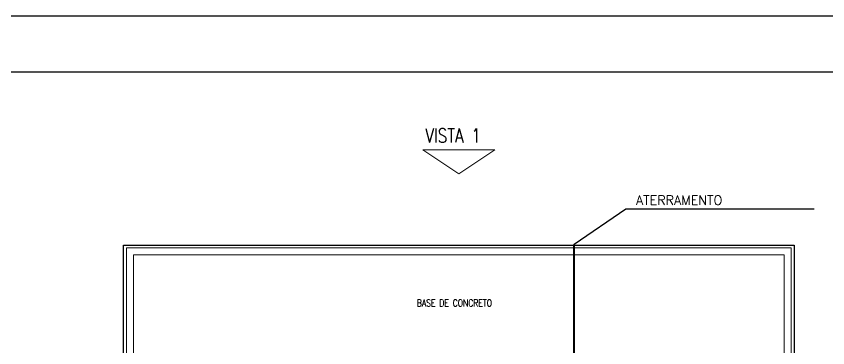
# Model space of a CAD drawing. Header units: millimetres. Extents: x 100 to 940, y 100 to 694.
# Drawn here: x 317.9 to 535.8, y 605 to 693.9 of the extents above; entities that cross this region are included whole.
import ezdxf

# ---------------------------------------------------------------- set-up
doc = ezdxf.new("R2010")
doc.units = ezdxf.units.MM
for name, color, linetype in [('15', 1, 'Continuous'), ('25', 2, 'Continuous'), ('TEXT-04', 7, 'Continuous'), ('TEXT-1', 152, 'Continuous'), ('VISTA', 122, 'Continuous')]:
    doc.layers.add(name, color=color, linetype=linetype)
doc.layers.add('CORTES', color=160, linetype='Continuous', lineweight=15)
doc.layers.add('GURDA-CORPO-COR', color=150, linetype='Continuous', lineweight=15)
doc.styles.add('25CL', font='ROMANS.shx', dxfattribs={"height": 2.5})
doc.styles.add('ROMANS', font='', dxfattribs={"width": 0.7})
doc.styles.get('ROMANS').set_extended_font_data('romans.shx')

msp = doc.modelspace()

# ---------------------------------------------------------------- hatches: boundary and pattern name
h = msp.add_hatch(color=2)
h.dxf.hatch_style = 1
h.paths.add_polyline_path([(467.735, 632.671, 1), (467.635, 632.671, 1)])
h.paths.add_polyline_path([(467.735, 632.671, -1), (467.635, 632.671), (467.635, 632.571), (467.735, 632.571)])
h.paths.add_polyline_path([(467.735, 632.571), (467.635, 632.571), (467.635, 631.821), (467.735, 631.821)])
h.paths.add_polyline_path([(400.236, 480.974), (405.945, 480.974), (405.945, 482.028), (400.236, 482.028)], flags=9)
h.paths.add_polyline_path([(400.144, 481.772), (405.669, 481.772), (405.669, 483.379), (400.144, 483.379)], flags=9)
h.paths.add_polyline_path([(400.236, 483.445), (405.476, 483.445), (405.476, 484.5), (400.236, 484.5)], flags=9)
h.paths.add_polyline_path([(473.409, 593.445), (479.118, 593.445), (479.118, 594.5), (473.409, 594.5)], flags=9)
h.paths.add_polyline_path([(473.317, 594.244), (478.842, 594.244), (478.842, 595.851), (473.317, 595.851)], flags=9)
h.paths.add_polyline_path([(473.409, 595.917), (478.649, 595.917), (478.649, 596.971), (473.409, 596.971)], flags=9)
h.paths.add_polyline_path([(424.974, 615.63), (448.769, 615.63), (448.769, 618.442), (424.974, 618.442)], flags=9)
h = msp.add_hatch(color=2)
h.dxf.hatch_style = 1
h.paths.add_polyline_path([(467.735, 631.821), (467.635, 631.821), (467.635, 629.946), (467.735, 629.946)])

# ---------------------------------------------------------------- linework, layer by layer
at = {"color": 1}
msp.add_line((481.561, 642.184), (467.685, 632.671), dxfattribs=at)
at = {"color": 2}
for p, q in [((467.635, 594.7), (467.635, 632.671)), ((467.735, 594.639), (467.735, 632.671))]:
    msp.add_line(p, q, dxfattribs=at)
for points in [[(100, 100), (940, 100), (940, 693.939), (100, 693.939)], [(150, 679), (925, 679), (925, 115), (150, 115)]]:
    msp.add_lwpolyline(points, close=True)
msp.add_circle((467.685, 632.671), 0.05, dxfattribs=at)
at = {"layer": '15'}
msp.add_line((532.095, 642.184), (481.561, 642.184), dxfattribs=at)
at = {"layer": 'CORTES'}
msp.add_lwpolyline([(436.731, 651.678), (446.428, 658.144), (427.035, 658.144)], close=True, dxfattribs=at)
at = {"layer": 'GURDA-CORPO-COR'}
for points in [[(347.481, 557.383), (347.481, 631.821), (525.981, 631.821), (525.981, 453.321), (347.481, 453.321), (347.481, 557.383)], [(349.356, 557.383), (349.356, 629.946), (524.106, 629.946), (524.106, 455.196), (349.356, 455.196), (349.356, 557.383)]]:
    msp.add_lwpolyline(points, dxfattribs=at)
at = {"layer": 'VISTA'}
msp.add_lwpolyline([(346.731, 556.633), (346.731, 632.571), (526.731, 632.571), (526.731, 452.571), (346.731, 452.571), (346.731, 521.008)], dxfattribs=at)

# ---------------------------------------------------------------- texts
at = {"layer": '25', "style": '25CL'}
msp.add_text('ATERRAMENTO', height=2.5, dxfattribs=at).set_placement((484.311, 643.339))
at = {"layer": 'TEXT-04', "style": 'ROMANS', "width": 0.8}
msp.add_text('BASE DE CONCRETO', height=1.875, dxfattribs=at).set_placement((425.443, 616.099))
at = {"layer": 'TEXT-1', "style": 'ROMANS', "width": 0.8}
msp.add_text('VISTA 1', height=3.75, dxfattribs=at).set_placement((427.72, 660.096))

doc.saveas('drawing.dxf')
